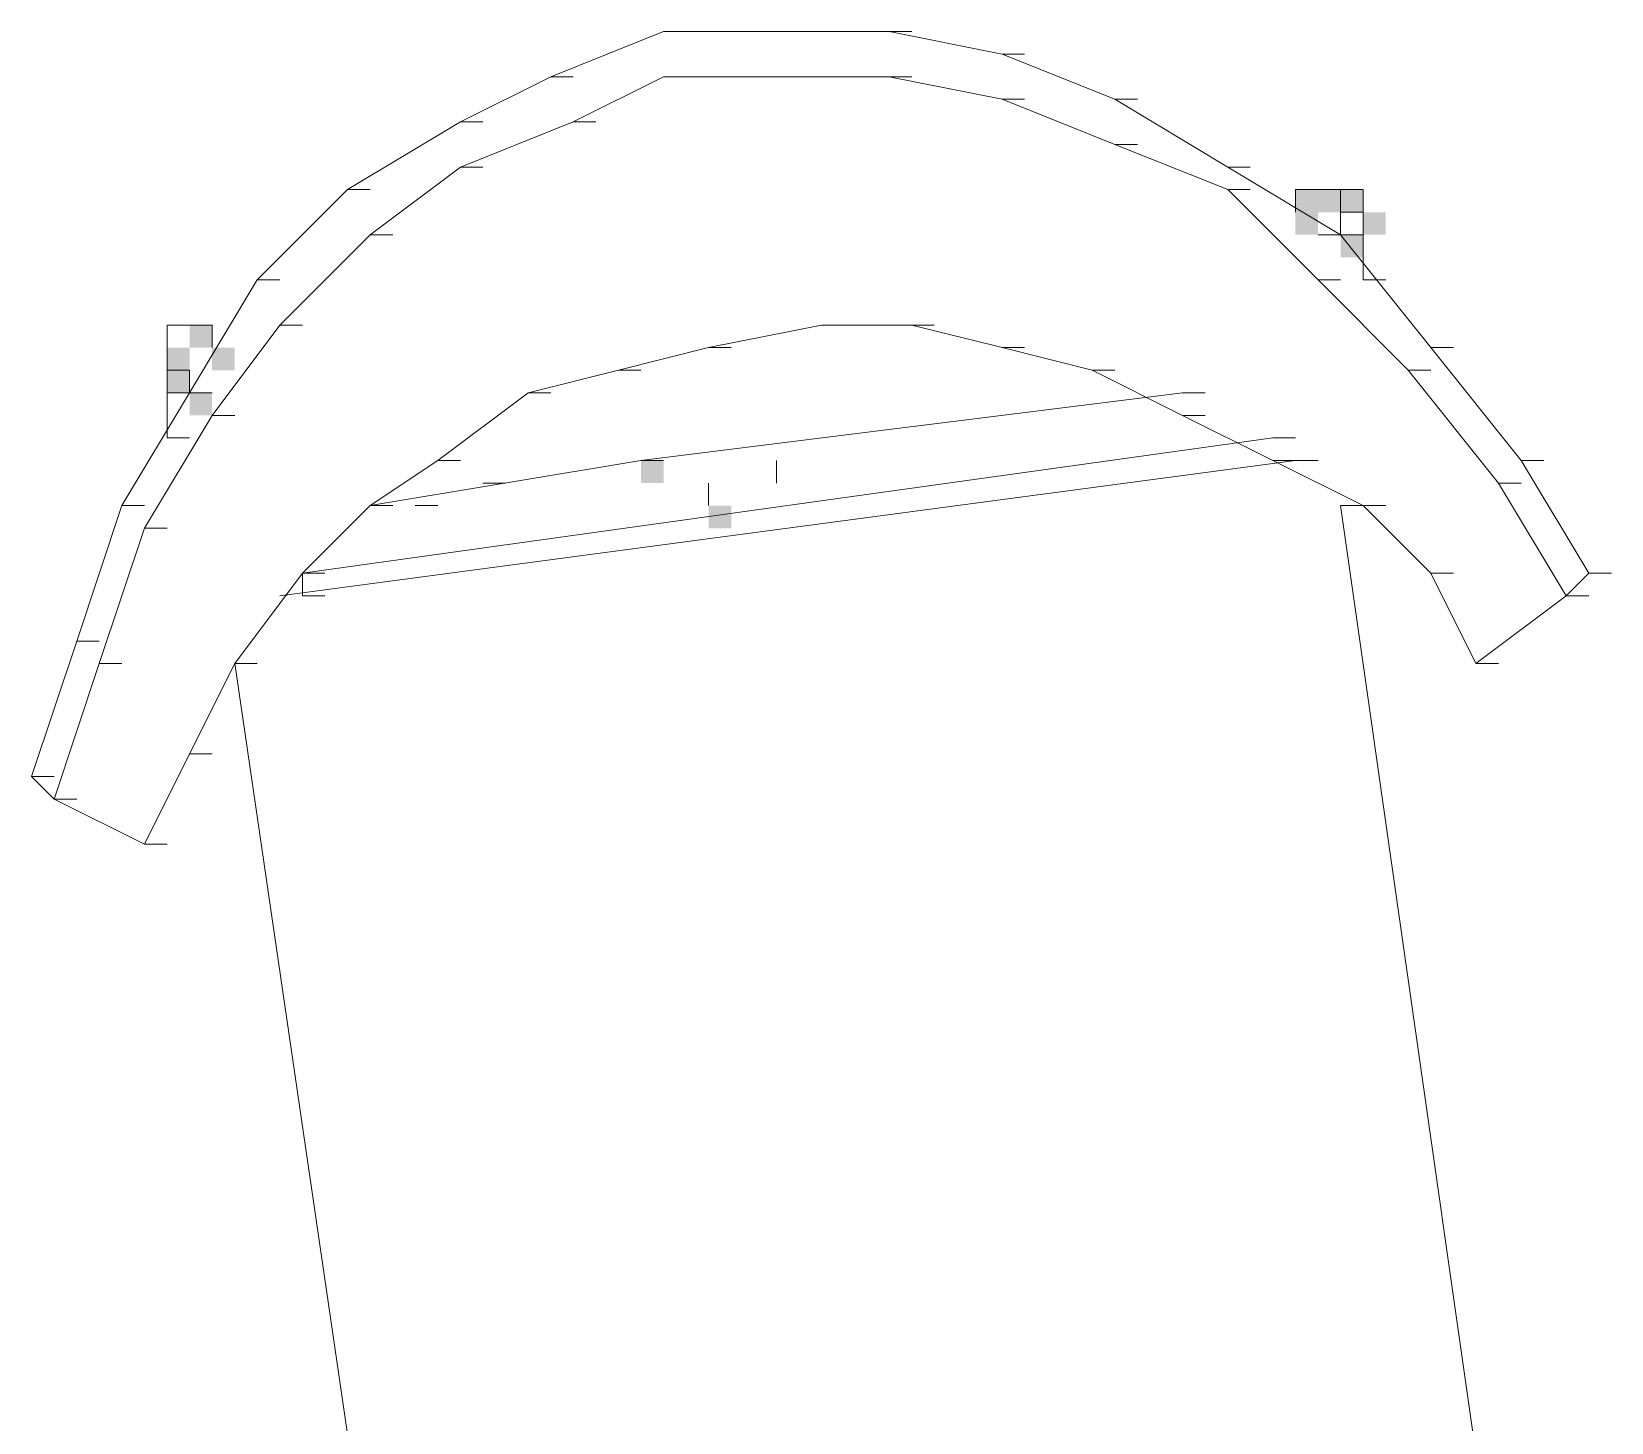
# Model space of a CAD drawing. Header units: millimetres. Extents: x 521 to 148073, y -17811 to 32040.
# Drawn here: x 142021 to 142612, y -15978 to -15458 of the extents above; entities that cross this region are included whole.
import ezdxf

# ---------------------------------------------------------------- set-up
doc = ezdxf.new("R2010")
doc.units = ezdxf.units.MM
doc.layers.add('PDF_Celobarevné výplně', color=7, linetype='Continuous')
doc.layers.add('PDF_Geometrie', color=7, linetype='Continuous', true_color=0xbdbdbd)

msp = doc.modelspace()

# ---------------------------------------------------------------- linework, layer by layer
at = {"layer": 'PDF_Celobarevné výplně', "lineweight": 18, "transparency": 33554559}
for points in [[(142493.51, -15517.22), (142493.51, -15525.65), (142501.94, -15517.22), (142501.94, -15525.65)], [(142501.94, -15517.22), (142501.94, -15525.65), (142510.37, -15517.22), (142510.37, -15525.65)], [(142510.37, -15517.22), (142510.37, -15525.65), (142518.81, -15517.22), (142518.81, -15525.65)], [(142510.37, -15517.22), (142510.37, -15525.65), (142518.81, -15517.22), (142518.81, -15525.65)], [(142493.51, -15525.65), (142493.51, -15534.08), (142501.94, -15525.65), (142501.94, -15534.08)], [(142518.81, -15525.65), (142518.81, -15534.08), (142527.24, -15525.65), (142527.24, -15534.08)], [(142510.37, -15534.08), (142510.37, -15542.52), (142518.81, -15534.08), (142518.81, -15542.52)], [(142080.27, -15567.82), (142080.27, -15576.25), (142088.71, -15567.82), (142088.71, -15576.25)], [(142071.84, -15576.25), (142071.84, -15584.68), (142080.27, -15576.25), (142080.27, -15584.68)], [(142071.84, -15576.25), (142071.84, -15584.68), (142080.27, -15576.25), (142080.27, -15584.68)], [(142088.71, -15576.25), (142088.71, -15584.68), (142097.14, -15576.25), (142097.14, -15584.68)], [(142088.71, -15576.25), (142088.71, -15584.68), (142097.14, -15576.25), (142097.14, -15584.68)], [(142071.84, -15584.68), (142071.84, -15593.12), (142080.27, -15584.68), (142080.27, -15593.12)], [(142071.84, -15584.68), (142071.84, -15593.12), (142080.27, -15584.68), (142080.27, -15593.12)], [(142080.27, -15593.12), (142080.27, -15601.55), (142088.71, -15593.12), (142088.71, -15601.55)], [(142248.94, -15618.42), (142248.94, -15626.85), (142257.37, -15618.42), (142257.37, -15626.85)], [(142274.24, -15635.28), (142274.24, -15643.72), (142282.67, -15635.28), (142282.67, -15643.72)]]:
    msp.add_solid(points, dxfattribs=at)
at = {"layer": 'PDF_Geometrie', "lineweight": 18}
for points in [[(142257.37, -15458.18), (142215.21, -15475.05), (142223.64, -15475.05)], [(142299.54, -15458.18), (142257.37, -15458.18), (142265.81, -15458.18)], [(142341.71, -15458.18), (142299.54, -15458.18), (142307.97, -15458.18)], [(142383.87, -15466.62), (142341.71, -15458.18), (142350.14, -15458.18)], [(142426.04, -15483.48), (142383.87, -15466.62), (142392.31, -15466.62)], [(142215.21, -15475.05), (142181.47, -15491.92), (142189.91, -15491.92)], [(142223.64, -15491.92), (142257.37, -15475.05), (142265.81, -15475.05)], [(142257.37, -15475.05), (142307.97, -15475.05)], [(142299.54, -15475.05), (142350.14, -15475.05)], [(142341.71, -15475.05), (142383.87, -15483.48), (142392.31, -15483.48)], [(142383.87, -15483.48), (142426.04, -15500.35), (142434.47, -15500.35)], [(142468.21, -15508.78), (142426.04, -15483.48), (142434.47, -15483.48)], [(142181.47, -15491.92), (142139.31, -15517.22), (142147.74, -15517.22)], [(142181.47, -15508.78), (142223.64, -15491.92), (142232.07, -15491.92)], [(142426.04, -15500.35), (142468.21, -15517.22), (142476.64, -15517.22)], [(142147.74, -15534.08), (142181.47, -15508.78), (142189.91, -15508.78)], [(142476.64, -15508.78), (142468.21, -15508.78), (142510.37, -15534.08), (142510.37, -15525.65), (142518.81, -15525.65), (142518.81, -15550.95), (142527.24, -15550.95)], [(142139.31, -15517.22), (142105.57, -15550.95), (142114.01, -15550.95)], [(142468.21, -15517.22), (142501.94, -15550.95), (142510.37, -15550.95)], [(142493.51, -15517.22), (142493.51, -15517.22)], [(142493.51, -15517.22), (142493.51, -15517.22)], [(142501.94, -15517.22), (142501.94, -15517.22)], [(142501.94, -15517.22), (142501.94, -15517.22)], [(142518.81, -15525.65), (142510.37, -15525.65), (142510.37, -15517.22), (142518.81, -15517.22), (142518.81, -15525.65), (142518.81, -15517.22), (142518.81, -15525.65), (142518.81, -15534.08), (142510.37, -15534.08)], [(142510.37, -15517.22), (142510.37, -15517.22)], [(142518.81, -15517.22), (142518.81, -15517.22)], [(142493.51, -15525.65), (142493.51, -15525.65)], [(142518.81, -15525.65), (142518.81, -15525.65)], [(142114.01, -15567.82), (142147.74, -15534.08), (142156.17, -15534.08)], [(142501.94, -15534.08), (142501.94, -15534.08)], [(142501.94, -15534.08), (142501.94, -15534.08)], [(142510.37, -15534.08), (142510.37, -15534.08)], [(142510.37, -15534.08), (142510.37, -15534.08)], [(142544.11, -15576.25), (142510.37, -15534.08), (142518.81, -15534.08)], [(142105.57, -15550.95), (142080.27, -15593.12), (142088.71, -15593.12)], [(142501.94, -15550.95), (142535.67, -15584.68), (142544.11, -15584.68)], [(142071.84, -15567.82), (142071.84, -15567.82)], [(142071.84, -15567.82), (142071.84, -15567.82)], [(142080.27, -15567.82), (142080.27, -15567.82)], [(142080.27, -15567.82), (142080.27, -15567.82)], [(142088.71, -15567.82), (142088.71, -15567.82)], [(142088.71, -15567.82), (142088.71, -15567.82)], [(142088.71, -15601.55), (142114.01, -15567.82), (142122.44, -15567.82)], [(142274.24, -15576.25), (142316.41, -15567.82), (142324.84, -15567.82)], [(142316.41, -15567.82), (142358.57, -15567.82)], [(142350.14, -15567.82), (142383.87, -15576.25), (142392.31, -15576.25)], [(142071.84, -15584.68), (142071.84, -15576.25), (142071.84, -15584.68), (142071.84, -15609.98), (142080.27, -15609.98)], [(142071.84, -15576.25), (142071.84, -15576.25)], [(142071.84, -15576.25), (142071.84, -15576.25)], [(142088.71, -15576.25), (142088.71, -15576.25)], [(142240.51, -15584.68), (142274.24, -15576.25), (142282.67, -15576.25)], [(142383.87, -15576.25), (142417.61, -15584.68), (142426.04, -15584.68)], [(142577.84, -15618.42), (142544.11, -15576.25), (142552.54, -15576.25)], [(142071.84, -15584.68), (142071.84, -15584.68)], [(142080.27, -15584.68), (142080.27, -15584.68)], [(142206.77, -15593.12), (142240.51, -15584.68), (142248.94, -15584.68)], [(142417.61, -15584.68), (142451.34, -15601.55), (142459.77, -15601.55)], [(142535.67, -15584.68), (142569.41, -15626.85), (142577.84, -15626.85)], [(142080.27, -15593.12), (142054.97, -15635.28), (142063.41, -15635.28)], [(142080.27, -15593.12), (142080.27, -15593.12)], [(142173.04, -15618.42), (142206.77, -15593.12), (142215.21, -15593.12)], [(142248.94, -15618.42), (142451.34, -15593.12), (142459.77, -15593.12)], [(142063.41, -15643.72), (142088.71, -15601.55), (142097.14, -15601.55)], [(142527.24, -15635.28), (142518.81, -15635.28), (142485.07, -15618.42), (142493.51, -15618.42), (142485.07, -15618.42), (142451.34, -15601.55)], [(142122.44, -15660.58), (142485.07, -15609.98), (142493.51, -15609.98)], [(142114.01, -15669.02), (142493.51, -15618.42), (142501.94, -15618.42)], [(142257.37, -15618.42), (142248.94, -15618.42), (142147.74, -15635.28), (142173.04, -15618.42), (142181.47, -15618.42)], [(142299.54, -15618.42), (142299.54, -15618.42)], [(142603.14, -15660.58), (142577.84, -15618.42), (142586.27, -15618.42)], [(142189.91, -15626.85), (142189.91, -15626.85)], [(142198.34, -15626.85), (142198.34, -15626.85)], [(142274.24, -15626.85), (142274.24, -15626.85)], [(142299.54, -15626.85), (142299.54, -15626.85)], [(142560.97, -15694.32), (142594.71, -15669.02), (142603.14, -15669.02), (142594.71, -15669.02), (142569.41, -15626.85)], [(142054.97, -15635.28), (142038.11, -15685.88), (142046.54, -15685.88)], [(142130.87, -15669.02), (142122.44, -15669.02), (142122.44, -15660.58), (142147.74, -15635.28), (142156.17, -15635.28)], [(142164.61, -15635.28), (142164.61, -15635.28)], [(142173.04, -15635.28), (142173.04, -15635.28)], [(142274.24, -15635.28), (142274.24, -15635.28)], [(142552.54, -15660.58), (142544.11, -15660.58), (142518.81, -15635.28), (142510.37, -15635.28), (142560.97, -15989.48), (142552.54, -15989.48), (142552.54, -15997.92), (142560.97, -15997.92)], [(142046.54, -15694.32), (142063.41, -15643.72), (142071.84, -15643.72)], [(142156.17, -16040.08), (142147.74, -16040.08), (142097.14, -15694.32), (142122.44, -15660.58), (142130.87, -15660.58)], [(142544.11, -15660.58), (142560.97, -15694.32), (142569.41, -15694.32)], [(142594.71, -15669.02), (142603.14, -15660.58), (142611.57, -15660.58)], [(142038.11, -15685.88), (142021.24, -15736.48), (142029.67, -15736.48)], [(142054.97, -15694.32), (142046.54, -15694.32), (142029.67, -15744.92), (142063.41, -15761.78), (142071.84, -15761.78)], [(142080.27, -15728.05), (142097.14, -15694.32), (142105.57, -15694.32)], [(142063.41, -15761.78), (142080.27, -15728.05), (142088.71, -15728.05)], [(142021.24, -15736.48), (142029.67, -15744.92), (142038.11, -15744.92)]]:
    msp.add_lwpolyline(points, dxfattribs=at)
for points in [[(142493.51, -15525.65), (142493.51, -15517.22)], [(142493.51, -15517.22), (142501.94, -15517.22)], [(142501.94, -15517.22), (142510.37, -15517.22)], [(142501.94, -15534.08), (142510.37, -15534.08)], [(142501.94, -15534.08), (142510.37, -15534.08)], [(142071.84, -15576.25), (142071.84, -15567.82)], [(142071.84, -15567.82), (142080.27, -15567.82)], [(142080.27, -15567.82), (142088.71, -15567.82)], [(142088.71, -15576.25), (142088.71, -15567.82)], [(142071.84, -15593.12), (142071.84, -15584.68), (142080.27, -15584.68), (142080.27, -15593.12)], [(142080.27, -15593.12), (142080.27, -15584.68)], [(142299.54, -15626.85), (142299.54, -15618.42)], [(142189.91, -15626.85), (142198.34, -15626.85)], [(142274.24, -15635.28), (142274.24, -15626.85)], [(142164.61, -15635.28), (142173.04, -15635.28)]]:
    msp.add_lwpolyline(points, close=True, dxfattribs=at)

doc.saveas('drawing.dxf')
